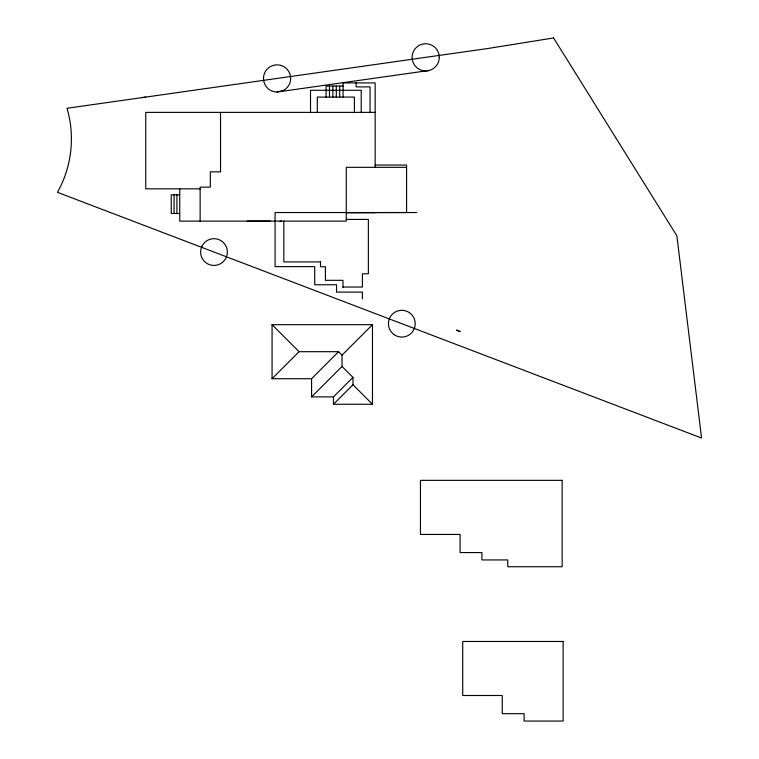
<?xml version="1.0" encoding="UTF-8"?>
<svg xmlns="http://www.w3.org/2000/svg" width="759" height="759" viewBox="0 0 759 759"><rect width="100%" height="100%" fill="white"/><g stroke="black" fill="none" stroke-linecap="round" stroke-linejoin="round"><path stroke-width="1.14" d="M272.073 378.713L299.084 351.692L338.59 351.692L342.024 355.127L342.024 366.445L352.973 377.403L352.973 384.766L333.486 404.253L372.47 404.253L372.47 324.681L272.073 324.681L272.073 378.713L311.579 378.713L338.59 351.692M342.024 355.127L372.47 324.681M311.579 378.713L311.579 396.891L342.024 366.445M311.579 396.891L333.486 396.891L352.973 377.403M277.073 92.029L283.866 90.207A13.596 13.596 0 0 0 290.669 78.443L290.204 74.923A13.596 13.596 0 0 0 263.477 78.443L263.942 81.953A13.596 13.596 0 0 0 277.073 92.029L429.196 70.464M141.81 97.645L145.756 97.124M343.077 86.042L326.085 86.042L326.085 97.086M375.155 112.379L145.756 112.379L145.756 188.839L200.129 188.839M375.155 165.054L406.587 165.054L406.587 212.529L346.265 212.634L375.155 212.634M406.587 167.322L346.265 167.322L346.265 221.125L179.741 221.125L179.741 188.839M179.741 194.788L171.249 194.788L171.249 213.478L179.741 213.478M416.786 212.529L275.071 212.529L275.071 266.627L314.719 266.627L314.719 284.748L336.531 284.748L336.531 292.111L362.394 292.111L362.394 298.913M346.265 219.436L368.362 219.427L368.362 273.8L362.394 273.8L362.394 287.035L342.973 287.035M247.149 221.125L270.365 221.125M280.052 221.125L281.418 221.125M320.497 261.912L283.819 261.912L283.819 221.125M352.973 384.766L372.47 404.253M272.073 324.681L299.084 351.692M375.155 167.322L375.155 82.921L343.077 82.921L343.077 97.086M370.06 112.379L370.06 86.887L356.113 86.887L356.113 82.921M361.208 112.379L361.208 90.283L310.516 90.283L310.516 112.379M354.406 112.379L354.406 97.086L317.309 97.086L317.309 112.379M342.973 287.68L342.973 280.318L325.412 280.318L325.412 266.722L320.497 266.722L320.497 261.627M339.681 86.042L339.681 97.086M336.284 86.042L336.284 97.086M333.486 396.891L333.486 404.253M332.888 86.042L332.888 97.086M329.491 86.042L329.491 97.086M220.527 112.379L220.527 171.847L210.328 171.847L210.328 187.141L200.129 187.141L200.129 221.125M176.913 194.788L176.913 213.478M174.077 194.788L174.077 213.478M202.084 245.954L200.917 249.237A13.377 13.377 0 0 0 225.907 258.136L227.074 254.844A13.377 13.377 0 0 0 202.084 245.954M553.577 37.95L487.525 48.557L67.01 108.271A109.049 109.049 0 0 1 57.437 192.321L701.563 438.038L676.867 235.802L553.577 37.95M562.163 480.352L420.448 480.352L420.448 534.44L460.096 534.44L460.096 552.571L481.908 552.571L481.908 559.933L507.771 559.933L507.771 566.726L562.163 566.726L562.163 480.352M563.121 641.478L462.724 641.478L462.724 695.5L502.23 695.5L502.23 713.688L524.137 713.688L524.137 721.05L563.121 721.05L563.121 641.478M456.719 330.165L459.992 331.522L456.719 330.165M439.271 57.333L438.806 53.813A13.596 13.596 0 0 0 412.08 57.333L412.545 60.853A13.596 13.596 0 0 0 439.271 57.333M393.978 334.539A13.377 13.377 0 0 0 415.135 325.07A13.377 13.377 0 0 0 396.35 311.484A13.377 13.377 0 0 0 393.978 334.539"/></g></svg>
